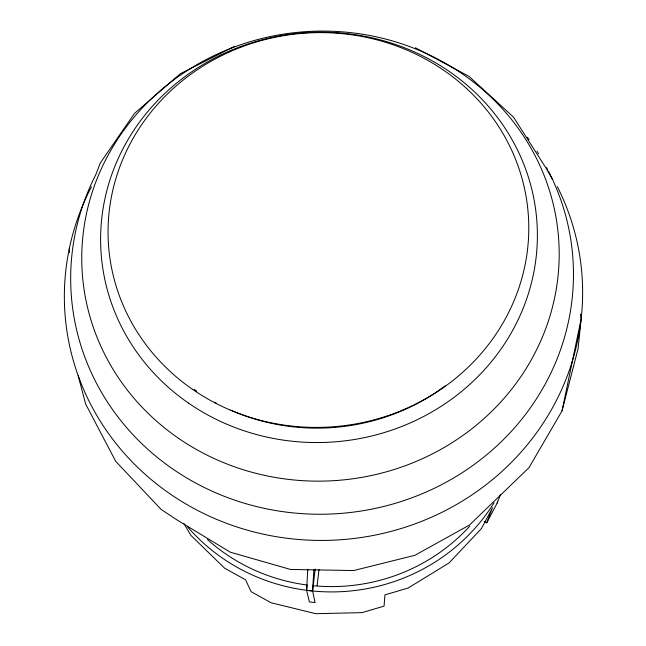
<?xml version="1.0" encoding="UTF-8"?>
<svg xmlns="http://www.w3.org/2000/svg" width="646" height="646" viewBox="0 0 646 646"><rect width="100%" height="100%" fill="white"/><g stroke="black" fill="none" stroke-linecap="round" stroke-linejoin="round"><path stroke-width="0.97" d="M307.811 569.166L306.584 590.307L309.386 601.935L315.103 602.581L312.583 590.985L313.883 569.853M317.113 585.583L319.011 569.586M307.181 585.316L306.584 590.307L312.583 590.985L315.191 569.045M562.044 410.872L581.109 319.051L578.13 348.477L562.044 410.872L528.961 467.704L469.585 524.964L414.934 555.294L353.701 570.539L290.53 569.457L230.242 552.168L177.375 520.159L161.112 509.403L115.699 461.317L85.619 403.96L78.166 375.625M484.209 521.483L486.729 522.824L497.154 503.105L497.59 501.143M486.729 522.824L492.502 507.716L481.52 528.46L449.018 562.989L408.102 588.054L384.935 594.861L384.071 606.126L361.938 612.642L315.781 613.7L271.102 602.75L251.108 591.688L245.537 579.769L224.679 568.254L190.877 535.372L183.868 523.413M497.154 503.105L500.44 494.707M234.861 46.205L180.331 73.757L134.449 113.462L100.251 163.067L95.979 174.299A251.48 237.752 -4.5 0 0 321.7 514.24A251.48 237.752 -4.5 0 0 548.478 171.158M415.354 47.739L468.988 76.357L513.497 117.12L545.813 167.742L552.387 179.168M580.447 314.053L580.972 318.058M69.316 248.589L69.453 252.594M445.094 385.928A204.176 191.676 -4.5 0 1 230.751 410.137M216.345 403.112A204.176 191.676 -4.5 0 1 214.577 402.151M196.739 391.113A204.176 191.676 -4.5 0 1 194.309 389.409M527.265 137.299A251.48 237.752 -4.5 0 1 529.05 139.697M536.996 151.253A251.48 237.752 -4.5 0 1 538.611 153.788M546.637 167.637A251.48 237.752 -4.5 0 1 547.566 169.397M557.288 186.565A259.216 245.868 -4.5 0 1 321.49 540.436A259.216 245.868 -4.5 0 1 91.449 186.807M469.739 526.159A183.617 177.9 -4.5 0 1 313.173 585.696M307.238 585.026A183.617 177.9 -4.5 0 1 207.431 539.531M494.045 502.798A188.769 182.899 -4.5 0 1 187.752 527.063M188.64 403.193A218.469 205.105 -4.5 0 0 535.914 259.111A218.469 205.105 -4.5 0 0 232.439 49.79A218.469 205.105 -4.5 0 0 188.64 403.193M178.684 438.4A238.802 224.945 -4.5 0 0 557.684 279.25A238.802 224.945 -4.5 0 0 225.042 50.695A238.802 224.945 -4.5 0 0 178.684 438.4M192.597 389.393A210.443 197.321 -4.5 0 0 527.33 251.173A210.443 197.321 -4.5 0 0 235.322 49.459A210.443 197.321 -4.5 0 0 192.597 389.393"/></g></svg>
